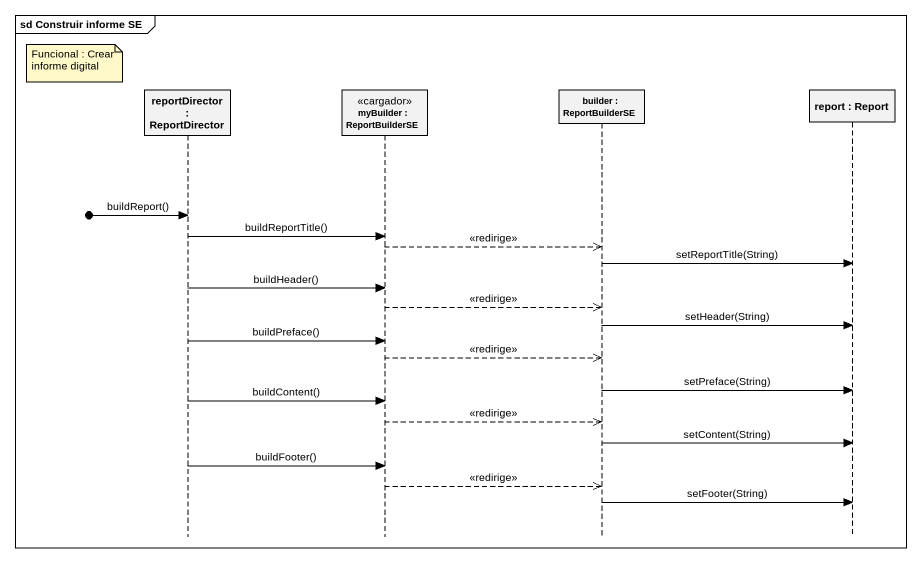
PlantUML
@startuml
mainframe sd Construir informe SE
hide footbox
participant "reportDirector : ReportDirector" as reportDirector
participant "myBuilder : ReportBuilderSE" as myBuilder <<cargador>>
participant "builder : ReportBuilderSE" as builder
participant "report : Report" as report

note left of reportDirector : Funcional : Crear informe digital
[o-> reportDirector : buildReport()
reportDirector -> myBuilder : buildReportTitle()
myBuilder -->> builder : <<redirige>>
builder -> report : setReportTitle(String)
reportDirector -> myBuilder : buildHeader()
myBuilder -->> builder : <<redirige>>
builder -> report : setHeader(String)
reportDirector -> myBuilder : buildPreface()
myBuilder -->> builder : <<redirige>>
builder -> report : setPreface(String)
reportDirector -> myBuilder : buildContent()
myBuilder -->> builder : <<redirige>>
builder -> report : setContent(String)
reportDirector -> myBuilder : buildFooter()
myBuilder -->> builder : <<redirige>>
builder -> report : setFooter(String)
@enduml
